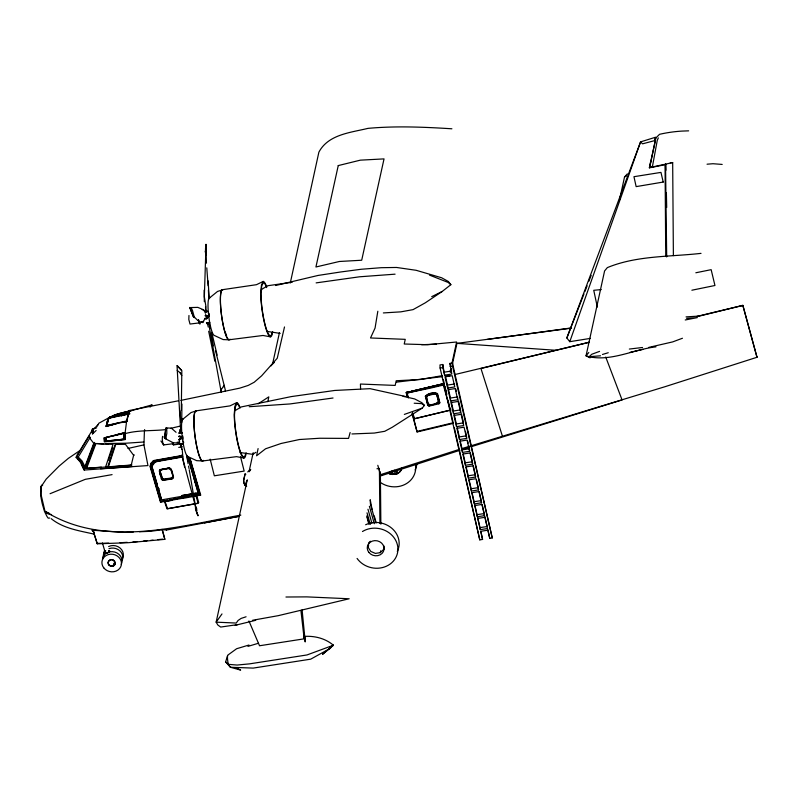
<?xml version="1.0" encoding="UTF-8"?>
<svg xmlns="http://www.w3.org/2000/svg" width="797" height="797" viewBox="0 0 797 797"><rect width="100%" height="100%" fill="white"/><g stroke="black" fill="none" stroke-linecap="round" stroke-linejoin="round"><path stroke-width="1.2" d="M181.308 410.017L181.826 370.804L177.034 365.604L180.461 427.71M176.067 432.303L171.405 428.198L165.906 427.889L164.551 438.29L173.168 442.733L175.011 442.893L178.588 443.122L179.285 442.265L179.215 439.486M205.995 306.945L204.351 296.783L206.025 244.36L205.487 249.033L206.473 263.169M181.716 422.5L181.935 403.999M75.725 457.139L79.979 461.553L84.183 470.041L147.953 465.568L143.938 444.885L144.377 432.133A156.77 28.194 81.2 0 1 144.636 429.593M204.171 290.128L204.331 301.694M125.179 432.532L125.169 439.555L125.418 432.542L104.168 437.852L104.377 441.687L125.169 439.555M124.312 433.01L123.794 439.237L105.762 441.09L105.543 437.643L124.312 433.01L123.794 439.237L115.954 440.024M205.337 251.972C207.12 240.136 206.303 265.032 205.377 250.786M240.833 515.121C176.964 526.538 104.776 548.386 44.991 511.345L41.105 494.827L41.165 486.768L41.862 485.542L46.176 479.117L59.187 466.036L68.353 458.355L80.676 450.026M40.886 491.161L40.956 489.697M305.44 637.461L305.181 641.934L304.055 636.046L304.703 636.375C314.855 635.787 325.545 638.477 333.385 645.231L322.546 654.317L333.385 645.231L306.984 654.955L249.491 663.871L237.098 665.047L228.36 664.339L225.631 661.948L227.593 655.592M164.74 468.985L160.695 469.812L160.018 470.897L162.209 478.917L164.043 479.664L172.042 478.11L172.959 476.237L170.707 469.064L168.954 468.257L165.786 468.815M172.889 476.656C172.66 466.424 168.077 468.178 160.625 470.1L160.197 470.589M161.612 469.493L160.257 470.3L160.028 471.475L162.817 479.077L171.724 478.041L172.959 476.237L172.849 477.094M182.214 449.388L183.081 459.829L196.71 510.777L196.65 508.476L195.454 506.444L195.524 508.735L197.985 515.659L196.381 511.525L189.218 469.722M173.507 476.785L173.417 477.572L171.365 469.453M177.203 370.396L180.032 372.697L181.786 375.566M150.663 464.701L150.444 466.524L160.725 501.652L200.157 494.389L200.665 495.086L182.822 498.414M384.074 547.509L383.656 549.392L380.308 552.65L375.377 553.417L370.744 551.394L368.184 547.37L368.682 542.867L370.356 541.233M383.656 549.392L384.024 546.015M93.229 432.442L92.572 433.299L92.801 431.506M96.118 430.519L92.572 433.887L92.85 431.645M107.067 425.977L117.468 423.267L106.589 425.987L108.731 418.286L128.735 413.882L126.613 421.503L122.001 422.48M106.589 425.987L108.053 421.035M377.828 311.238L375.068 328.055L370.515 337.968L405.245 339.343L404.228 344.005L427.72 344.712L456.611 342.003L452.058 362.824M740.403 305.719L742.864 305.39L757.001 357.275L664.867 386.744L462.409 448.432M757.15 356.578L756.991 357.275L742.864 305.39L696.957 316.389M425.289 396.537C426.784 393.379 434.823 391.636 437.523 393.569L439.824 402.774L438.908 403.77L429.304 406.052L427.69 405.135L425.389 395.979M688.648 130.847L681.923 131.097A129.194 115.236 12.3 0 0 659.567 134.304L655.782 138.03L649.973 166.135L652.344 166.991L657.256 140.461L658.322 137.881M650.282 163.574L650.741 161.183M654.646 140.89L655.333 137.303L640.569 141.896L566.846 337.988L569.775 341.684L590.467 338.376M435.222 393.758L436.587 394.445L438.549 401.469C432.462 406.799 426.435 406.46 426.614 396.976L427.421 395.701L434.973 393.818M267.822 401.668L268.818 396.846L258.108 403.85M438.549 401.459L438.111 402.435M258.098 448.572L256.604 455.764L265.56 448.791L281.072 443.481L299.403 439.526L319.637 438.25L348.538 438.4L350.142 432.522M162.449 530.015L164.84 539.34L128.277 542.707L97.264 543.823L92.96 529.716M128.456 413.364L129.014 411.73M113.264 565.79L115.117 563.868L113.662 560.271L111.54 559.643L109.478 560.241L108.133 562.493L108.671 564.435L110.365 565.77L113.264 565.79L113.682 563.868M150.603 465L151.609 462.878L154.379 460.487L151.121 462.927L149.995 466.355L160.496 502.19L182.971 498.205M188.959 315.492L188.819 319.547L190.005 324.05L199.798 322.835M173.069 478.051L172.142 478.768L162.309 480.073L161.373 479.007L159.27 470.907M160.725 501.652L167.42 500.177M195.962 493.184L181.836 495.575L198.314 492.785M245.845 474.215L245.077 473.936L243.683 480.362L243.892 483.082L245.177 485.582L244.43 484.835M247.11 480.531L216.146 622.158L217.87 625.037L220.689 627.06L237.665 624.599M249.222 470.848L253.197 452.686M271.07 365.873L272.584 363.96L279.458 332.538M290.307 282.905L318.88 152.177C328.264 134.384 350.521 132.631 367.995 128.367C395.91 125.806 423.974 127.052 451.909 128.785M368.184 547.37L368.603 545.487M389.334 472.551L389.085 473.697L390.371 474.394L392.682 474.374L395.153 473.647L396.836 472.491L397.085 471.356M446.808 394.794L443.869 384.274L406.849 393.08L408.233 397.733L406.849 393.08L407.018 392.323L409.19 391.795M380.308 552.65L380.717 550.767M450.066 371.97L450.594 369.559M450.654 372.159L451.441 368.563M452.228 364.966L456.95 343.368L571.559 328.145M619.498 200.007L624.539 176.964L627.359 173.866M665.754 256.504L665.047 164.71L649.376 167.858L650.053 164.77M649.376 167.858L655.443 140.402L655.333 137.303L655.801 138.768M225.013 391.357L225.382 390.291L215.559 350.81M129.841 411.003C123.973 412.338 114.858 414.261 109.03 417.837L119.899 415.127M284.499 326.959L277.256 358.232L261.645 375.795L254.193 382.251L248.206 385.429L239.777 388.139L180.799 400.413M245.077 473.936L243.593 480.422L243.892 483.082M247.309 479.804L245.625 483.62L246.622 486.449M133.627 455.296L125.478 444.337L115.137 444.437L107.675 467.152L131.196 465.289L133.627 455.296L134.334 454.967M166.204 429.613L166.752 428.079L166.822 433.478L165.746 438.788L165.497 437.184M205.218 312.942L206.144 312.195M105.991 426.564L108.392 418.166L129.672 413.374M106.659 423.157L107.456 420.686M107.077 422.838L107.615 421.195M110.106 455.545L112.686 447.635M115.834 444.108L108.372 466.823L107.675 467.152M108.601 460.108L109.727 456.681M180.849 444.248L181.666 449.139M183.051 443.999L180.879 444.616M85.837 468.417L95.222 443.54L113.035 444.377L105.573 467.092L106.33 466.972L85.837 468.417L101.339 467.122M86.604 468.297L95.979 443.421M221.247 392.174L220.859 390.201L224.156 385.25M204.759 318.77L202.996 322.566L200.705 322.167L197.736 320.414L193.551 316.309M569.775 341.684L640.569 141.896L642.581 143.829L655.443 140.402M160.496 502.19L160.795 501.353M129.443 411.66L129.154 413.344M107.924 420.348L108.392 418.166M122.031 422.46L126.703 421.344M566.846 337.988L583.962 293.963M584.859 291.642L587.11 285.854M588.913 281.211L591.165 275.423M159.539 470.25L160.197 474.982M159.958 471.176L160.267 470.3M452.835 423.466L417.1 431.984L412.627 414.221M94.604 442.405L84.183 470.041L82.081 465.488M164.561 437.842L165.816 428.308M110.076 416.881L109.03 417.837M240.166 407.845A27.955 4.802 82.2 0 0 236.739 402.605L234.985 406.131L234.228 414.071A27.955 4.802 82.2 0 0 239.479 449.867A27.955 4.802 82.2 0 0 246.134 452.796M266.656 286.661A27.955 4.802 82.2 0 0 263.229 281.421L261.486 284.908L260.719 292.888A27.955 4.802 82.2 0 0 265.969 328.673A27.955 4.802 82.2 0 0 272.624 331.602M153.064 463.635L151.958 467.211L161.492 499.679L159.948 493.781M152.097 465.767L155.554 461.812L182.643 457.01M97.314 426.116L98.798 423.257L109.916 417.2L130.648 410.604C125.139 412.487 113.304 413.882 110.195 417.758M150.105 407.108L151.002 405.364L152.227 405.185M221.367 388.707L221.207 390.002M223.648 386.744L224.057 385.967M90.21 437.344L78.245 457.02L76.751 456.551L89.314 435.849L89.922 438.4L93.747 443.291L84.362 468.168L80.577 460.517L76.751 456.551M173.457 477.423L172.102 478.927L163.016 480.372L161.402 478.848M172.909 476.815L171.724 478.041M205.656 249.83L206.015 244.41M249.242 471.724L250.716 469.473L247.747 471.914M439.824 402.774L438.908 403.77M179.564 439.177L180.451 438.3A1.136 1.116 -71.3 0 0 179.853 436.806A1.166 1.146 -71.3 0 0 178.986 436.806M406.849 393.08L431.376 387.91L443.331 385.061L443.869 384.274M260.888 290.865L262.133 289.082L267.752 285.734L292.16 282.248M221.994 613.929L216.146 622.158L236.231 623.055L238.084 620.455L241.102 618.412L246.084 616.778M588.794 352.503L586.034 355.831L590.089 357.863M351.935 433.957L374.321 433.06L384.742 431.297L392.293 427.242L422.181 408.134L424.472 405.424L421.842 402.684L414.679 398.938L402.993 396.298M151.54 463.167L152.904 461.583M159.51 470.399L161.024 469.353L169.103 467.988L171.335 469.602L169.761 468.188L167.001 468.497M208.326 327.168C207.061 320.992 206.224 325.027 209.442 323.263M406.141 392.612L444.258 383.596L406.141 392.612L407.436 397.275M203.205 321.261L202.468 322.048L201.292 321.699M179.694 441.687L178.966 442.474L177.173 442.215M205.686 249.172L206.453 250.776M97.772 424.871L91.396 431.665L77.01 455.366L78.485 453.872M205.905 312.215A1.136 0.638 -1 0 1 205.835 311.717L206.413 311.328A1.166 0.658 -1 0 1 208.107 311.846M104.377 441.687L124.94 439.396M400.911 470.469L397.564 473.727L392.622 474.484L390.779 473.677M272.574 364.01L274.258 362.515M208.824 298.506L217.551 291.433L222.861 289.759A25.285 4.274 82.6 0 0 221.277 313.231A25.285 4.274 82.6 0 0 228.669 339.811L223.13 339.562L214.214 335.398A19.008 3.208 82.6 0 1 208.645 315.413A19.008 3.208 82.6 0 1 209.84 297.769M182.344 419.611L191.071 412.537L196.391 410.873A25.285 4.274 82.6 0 0 194.797 434.335A25.285 4.274 82.6 0 0 202.199 460.925L196.66 460.666L187.743 456.512A19.008 3.208 82.6 0 1 182.174 436.517A19.008 3.208 82.6 0 1 183.37 418.873M383.357 312.932L400.811 311.856L413.055 309.635L425.309 302.81L442.186 291.473L450.863 284.688L448.342 281.49L441.618 277.764L416.134 270.293L396.547 267.463L381.265 267.692L361.171 269.266L340.528 271.996L318.033 275.453L275.662 285.505M438.559 403.621L439.545 402.136L437.244 393.917C434.226 392.114 427.371 393.648 425.618 396.776L427.899 404.956L429.434 405.812M164.052 444.577L163.584 444.915L160.924 440.99M255.867 452.298L252.828 454.35L240.017 452.517A21.609 3.716 82.2 0 0 241.202 452.586M104.168 437.852L104.566 441.498M235.643 410.276L241.262 406.938L291.274 396.597L334.68 390.46L370.057 388.667L405.155 396.408M92.572 433.299L92.263 432.203L93.06 430.868A11.337 2.042 81.2 0 1 93.508 428.836L93.697 428.965M154.329 462.15L155.644 461.393M152.506 461.314L153.951 460.487L182.364 455.436M330.596 648.17L310.691 659.169L253.197 668.095L230.413 667.258L228.36 664.339A6.595 1.186 81.2 0 1 228.101 654.915L236.629 648.728L248.953 645.032M331.452 646.287L333.385 645.231M624.539 176.964L626.512 175.968M431.715 296.653L442.186 291.473M179.753 438.649L180.451 438.3M263.229 281.421L256.465 284.688L222.612 289.67A25.295 4.344 82.2 0 0 221.815 317.216A25.295 4.344 82.2 0 0 230.064 339.183M236.739 402.605L229.974 405.882L196.122 410.853A25.295 4.344 82.2 0 0 195.325 438.4A25.295 4.344 82.2 0 0 203.574 460.367M131.196 465.289L131.904 464.96L108.372 466.823M450.335 410.106L414.032 418.843L412.398 412.985M209.491 322.426L206.423 322.735M92.263 432.203L92.133 431.247L93.06 430.868M126.464 421.005L106.419 425.518M50.062 493.712L85.289 479.326L112.088 474.623M682.461 338.247L672.708 341.893L648.828 347.382M599.553 351.387L591.812 354.247L589.103 356.727L586.034 355.831L604.584 270.95L607.344 267.613C636.673 255.448 669.869 256.913 701.021 253.366M160.994 469.503L159.978 469.861L169.074 468.138M128.586 411.79L131.973 410.585M404.338 414.41L422.181 408.134M380.199 476.058L459.889 450.295M96.686 427.85L92.572 428.776A11.178 2.411 76.5 0 0 92.014 431.316L92.572 433.887M377.808 465.318L380.438 474.693L458.962 449.498M462.24 449.558L469.294 447.326M471.645 446.589L622.078 399.945L605.74 357.056M602.462 354.476L608.25 352.732M247.937 646.387L258.278 643.309M129.931 411.292L111.032 417.299L110.644 416.751M133.109 410.186L151.888 404.926M255.698 620.305L235.155 625.326M105.842 426.056L127.121 421.264M108.282 425.947L115.147 424.104M166.045 429.563C152.576 431.157 138.509 429.892 125.009 433.648L126.793 419.899L129.353 410.505L178.418 400.791M170.578 428.397L179.773 426.196M742.246 305.56L699.467 316.06L686.048 316.887M109.797 417.249L128.516 413.065M105.543 437.643L124.043 433.438M109.199 417.498L119.849 414.848M115.655 434.913L125.418 432.542M589.421 342.152L480.96 368.513L502.479 436.357M454.669 374.6L588.963 342.401M411.362 391.277L442.923 383.765M451.062 409.997L414.032 418.843L412.816 414.231M417.379 431.336L453.593 422.669M630.128 352.334L642.98 349.385M182.354 443.57L179.983 443.56M655.971 346.834C633.964 349.375 611.419 361.629 589.103 356.727L600.53 355.801M127.988 448.442L143.938 444.885M652.344 166.991L672.678 162.598L673.385 255.618M179.006 436.357L179.674 436.218A1.753 1.664 -40.7 0 1 181.198 437.264L180.849 439.157L179.624 439.685A1.753 1.714 54.7 0 1 178.976 439.555M691.876 290.218L714.949 285.495L711.153 269.665L695.841 272.773M685.231 319.976L697.375 317.595L686.596 318.352M166.443 530.055L239.299 516.287L204.331 522.912M121.124 415.566L129.831 413.882M178.757 447.406L182.374 446.738M154.319 460.776L182.154 455.824M156.79 461.184L182.682 456.561L175.539 457.867M173.059 499.181L189.756 496.222M252.589 620.265L278.203 615.673L349.176 598.766L306.825 596.883L285.954 597.013M165.935 459.56L173.138 458.285M169.631 499.789L171.843 499.4M172.062 500.347L165.069 501.592L167.519 508.665L197.457 503.325L197.955 502.598L196.072 496.073M161.612 460.297L153.951 462.18L151.789 465.398L151.629 466.833L161.343 499.918L198.483 493.373L188.869 460.188L187.943 458.952M192.067 495.814L199.001 494.588M442.186 375.666L420.119 379.511L396.199 380.757L395.173 385.419L360.443 384.044L360.573 388.906M482.574 539.43L480.701 531.3L487.864 530.194L489.747 538.324L492.247 537.935L452.457 363.004L449.956 363.392L451.799 374.042L444.636 375.158L442.783 364.498L439.994 364.936L440.093 368.015L479.784 539.868L482.574 539.43L480.91 531.639M440.093 368.015L442.883 367.576L442.783 364.498M450.056 366.471L452.557 366.082L452.457 363.004M444.527 372.129L451.69 371.013M447.615 388.029L445.025 376.812L452.188 375.706L454.778 386.924L447.615 388.029L447.476 385.09L454.649 383.975M450.584 400.901L450.435 398.042L457.608 396.936L457.747 399.795L450.584 400.901L447.994 389.693L455.157 388.577L457.747 399.795M453.553 413.782L453.393 411.003L460.556 409.897L460.726 412.667L453.553 413.782L450.963 402.565L458.136 401.449L460.726 412.667M456.532 426.654L453.941 415.436L461.104 414.33L463.695 425.538L456.532 426.654L456.342 423.964L463.515 422.848L461.453 413.822M466.474 435.81L466.673 438.42L459.5 439.526L459.301 436.925L466.474 435.81L465.438 431.297M460.198 440.851L462.26 449.877L469.423 448.771L469.642 451.291L462.479 452.397L459.889 441.189L467.052 440.074L469.642 451.291M376.961 468.775L379.392 468.397M463.157 453.812L465.219 462.838L472.382 461.732L472.621 464.163L465.448 465.279L462.858 454.061L470.031 452.945L472.621 464.163M466.106 466.773L468.168 475.799L475.341 474.683L475.59 477.034L468.427 478.15L465.837 466.932L473 465.827L475.59 477.034M469.064 479.724L471.127 488.76L478.29 487.644L478.559 489.916L471.396 491.022L468.805 479.804L475.968 478.698L478.559 489.916M472.023 492.685L474.085 501.721L481.249 500.606L481.537 502.787L474.374 503.893L471.784 492.685L478.947 491.57L481.537 502.787M474.723 504.521L477.034 514.673L484.207 513.567L484.506 515.659L477.343 516.775L474.753 505.557L481.916 504.441L484.506 515.659M477.672 517.472L479.993 527.634L487.156 526.518L484.845 516.366M480.312 529.646L487.485 528.531L484.895 517.323L477.722 518.429L480.312 529.646L479.993 527.634M316.13 282.885L359.527 276.798L395.083 274.168M173.557 444.885L183.26 443.55M571.23 327.936L487.326 339.402M333.036 398.002L289.939 403.949L249.162 406.719M229.088 339.781L263.03 335.467L270.382 336.812M202.597 460.975L236.54 456.651L243.892 457.996M156.939 489.119L159.261 488.82M629.341 349.056L642.521 347.492M396.527 382.132L442.594 376.632M446.23 376.194L449.867 375.756M105.762 441.09L124.073 439.137M601.217 289.59L593.745 290.297L597.342 307.074M157.816 539.649L162.568 539.141M143.37 541.093L147.007 540.745M150.643 540.386L153.074 540.157M49.723 518.03L48.199 518.17L46.993 516.476L44.493 511.445L42.341 504.063A19.636 3.796 79.4 0 1 40.607 494.917L40.667 486.857L41.713 485.184L42.639 485.602M707.059 164.202L712.966 163.724L722.192 164.431M132.242 466.504L100.552 468.746M132.94 541.92L137.512 541.581M143.789 442.006L125.886 443.222L105.921 443.491M120.018 542.737L127.181 542.329M670.297 162.718L672.678 162.598M133.338 532.007L124.73 532.356L91.924 530.214L94.355 532.456M139.485 531.758L150.543 531.31L162.767 529.646L166.434 530.025M421.623 344.722L436.238 344.165M108.671 543.165L97.364 543.375M106.17 444.357L108.352 444.327M414.191 403.222L421.643 403.631L424.472 405.424M456.95 343.368L555.599 350.262M168.954 468.257L170.199 468.606M97.114 443.521L103.909 444.148M181.317 433.249A1.136 0.638 -1 0 0 181.377 432.333L180.56 432.133A1.136 0.638 -1 0 0 179.724 433.239L179.664 429.673M266.507 331.323L280.195 333.385M94.425 534.189C79.57 530.802 63.371 528.57 51.207 518.668M45.837 513.218L51.576 514.603M181.826 433.13L179.933 433.02A1.753 0.727 -3.2 0 0 179.365 433.189M205.247 318.033L205.676 318.172A1.136 1.116 -71.3 0 0 206.732 316.329L205.975 315.901A1.166 1.146 -71.3 0 0 205.516 315.941M205.188 318.621L206.513 318.8A1.753 1.714 54.7 0 0 207.738 317.336L206.941 315.622L205.636 315.453A1.753 1.664 -40.7 0 0 205.038 315.751M202.159 309.615L204.002 310.282L204.998 311.657M380.438 474.693L382.47 475.47M162.339 479.924L163.056 480.222M429.483 275.095L448.133 282.437L450.863 284.688M44.991 511.345L49.414 513.368M169.761 468.188L170.438 468.516M236.45 667.846L240.644 670.098L230.413 667.258L225.631 661.948M181.626 370.386L177.223 365.614M428.069 405.583L428.726 405.952M197.975 515.699L196.49 511.913M189.278 457.797L187.415 456.462L190.274 459.142L200.665 495.086M187.175 456.532L189.975 459.162L191.957 465.926M187.106 456.83L189.915 459.451L197.885 486.987M162.817 479.077L161.96 478.11M92.86 429.463L92.572 429.214A8.946 1.923 76.5 0 0 92.133 431.247M78.245 457.02L82.071 460.995L84.91 466.584M205.875 315.383L206.732 316.329M163.136 437.055L162.538 436.357L162.269 438.948A4.393 0.757 82.2 0 0 163.584 444.915L173.377 443.7A4.393 0.757 82.2 0 1 172.78 443.002M77.857 459.032L79.979 461.553M189.855 307.801L193.561 317.106L194.448 317.644L192.475 310.451L191.25 307.881L189.756 307.413L193.362 316.688M180.032 372.697L180.879 373.773M187.863 459.401L188.779 460.636L198.224 493.204M205.576 314.925L206.403 316.05M204.46 311.209L203.484 309.764L197.815 307.373L190.901 307.562L191.041 309.176M329.609 646.756L330.267 647.812M170.707 469.064L171.006 469.592M248.933 620.983L259.533 645.759L304.165 638.835L300.917 610.492M92.87 530.174L97.264 543.823M128.247 413.782L128.397 414.281M108.731 418.286L108.88 418.794M412.736 412.836L414.46 418.644M157.318 484.725L152.048 466.793M158.314 488.103L159.639 492.596M154.299 479.236L160.476 500.257M192.286 467.052L200.097 494.678M150.503 466.235L152.366 472.611M152.675 473.667L153.98 478.13M102.444 542.976L105.194 552.441M196.759 495.774L198.722 502.568L198.204 503.325L167.031 508.885L164.481 501.522M194.229 478.519L196.401 486.12M374.261 515.928L376.224 522.902M375.686 522.702L370.446 504.093L370.216 499.749L372.05 509.373M369.37 506.264L374.291 523.709M367.965 509.263L371.9 523.221M367.018 512.84L370.296 524.456M366.939 515.779L369.23 523.918M444.009 383.865L445.015 387.432M445.682 389.823L446.679 393.389M443.331 385.061L449.996 408.921M406.809 391.975L407.466 394.356M406.639 392.742L407.964 397.514M411.979 413.563L417.1 431.984M162.04 529.357L164.84 539.34M407.018 392.323L407.626 394.625M366.909 516.924L368.792 523.988M184.605 467.062L181.865 454.928M240.535 456.781L244.171 471.087L214.343 475.809L210.179 459.172M396.278 470.19L396.836 472.491M394.316 470.19L395.153 473.647M391.845 470.917L392.682 474.374M389.813 472.093L390.371 474.394M211.723 332.329L217.143 355.123M452.557 366.082L492.247 537.935M466.673 438.42L464.083 427.202L456.91 428.308L459.5 439.526M442.883 367.576L444.636 375.158M449.956 363.392L450.694 366.66M455.804 389.036L456.312 391.287M458.494 400.861L460.297 408.761M467.62 440.871L468.138 443.122M470.32 452.696L472.123 460.596M473.279 465.657L475.341 474.683M476.486 479.744L478.29 487.644M479.186 491.57L480.99 499.48M482.145 504.531L484.207 513.567M487.804 529.357L489.747 538.324M445.423 376.054L447.476 385.09M447.864 386.754L450.435 398.042M451.331 401.977L453.393 411.003M454.29 414.928L456.342 423.964M457.239 427.889L459.301 436.925M443.301 379.452L444.407 384.293M444.955 386.704L445.782 390.341M447.994 400.014L449.1 404.856M449.647 407.277L452.955 421.792M454.34 427.84L479.784 539.868M208.934 323.652L209.92 328.225M209.262 323.472L210.209 327.965M209.521 328.384L220.859 390.201M208.675 331.253L214.861 361.23M187.644 461.304L188.092 463.705M188.55 466.106L188.999 468.506M186.936 455.376L188.052 461.493M186.986 457.627L187.425 460.078M211.205 333.644L213.327 345.868M181.138 444.726L181.855 449.329M477.034 514.673L477.343 516.775M474.085 501.721L474.374 503.893M471.127 488.76L471.396 491.022M468.168 475.799L468.427 478.15M302.093 609.854L304.703 636.375M465.219 462.838L465.448 465.279M462.26 449.877L462.479 452.397M205.676 307.134L206.054 311.497M205.536 307.443L205.835 311.717M206.782 267.842L208.117 285.724M180.062 410.694L180.839 422.181M106.19 437.812L106.419 441.11M208.137 280.883L209.193 298.576M208.854 298.955L208.396 290.158M304.055 636.046L304.125 637.909M181.248 428.039L181.377 432.333M180.899 427.79L181.009 432.193M665.774 164.102L665.903 170.299M666.382 192.605L666.7 207.479M160.028 470.897L160.028 471.475M665.535 164.192L666.691 256.933M380.368 471.914L380.856 524.177M379.412 469.612L379.93 523.49M209.033 316.678A5.589 0.956 82.2 0 1 208.844 313.201M199.519 322.745A4.393 0.757 82.2 0 1 198.573 319.746M200.226 323.472A5.589 0.956 82.2 0 1 198.413 320.085M173.806 444.337A5.589 0.956 82.2 0 1 172.381 442.674M183.708 442.494A5.589 0.956 82.2 0 1 183.29 441.169M182.911 439.446A5.589 0.956 82.2 0 1 182.443 435.67M182.951 438.23A11.158 1.923 82.2 0 1 182.662 435.899M209.213 316.21A11.158 1.923 82.2 0 1 208.973 313.928M108.8 550.637A2.371 0.966 -15.6 0 1 109.328 551.913A2.371 0.966 -15.6 0 1 106.121 552.879A2.371 0.966 -15.6 0 1 105.602 551.604M108.522 552.46A1.923 0.787 -15.6 0 1 107.087 552.889M106.439 552.909A1.923 0.787 -15.6 0 1 105.951 552.799M178.867 436.308A1.743 1.714 -71.3 0 1 180.182 436.308A1.714 1.684 -71.4 0 1 181.218 437.912A1.743 1.714 -71.4 0 1 178.827 439.496M180.57 443.431A1.743 0.727 -12.4 0 0 181.218 444.527A1.714 0.717 -12.4 0 0 183.509 443.391M178.787 433.229A1.714 0.966 -1 0 1 180.222 432.293A1.714 0.966 -1 0 1 182.105 432.881M208.495 311.906A1.743 0.986 -1 0 0 206.473 311.428A1.743 0.986 -1 0 0 205.208 312.464A1.714 0.966 -1 0 0 205.397 312.832M209.89 322.725A1.743 0.727 -12.4 0 1 208.156 323.602A1.743 0.727 -12.4 0 1 206.543 323.263M205.048 318.571A1.743 1.714 -71.3 0 0 205.696 318.78A1.743 1.714 -71.3 0 0 206.961 318.431A1.714 1.684 -71.3 0 0 207.579 316.608A1.743 1.714 -71.3 0 0 206.154 315.363A1.743 1.714 -71.3 0 0 205.477 315.413M362.466 531.519A22.356 19.935 12.3 0 1 393.808 537.387A22.356 19.935 12.3 0 1 388.229 565.282A22.356 19.935 12.3 0 1 357.086 558.438M365.654 524.745A22.356 19.935 12.3 0 1 391.686 528.152A22.356 19.935 12.3 0 1 397.305 551.394M415.406 464.452A22.356 19.935 12.3 0 1 404.727 484.556A22.356 19.935 12.3 0 1 379.581 481.846M416.851 463.984A22.356 19.935 12.3 0 1 415.098 469.971M401.847 467.889A8.458 7.542 12.3 0 1 390.919 473.906M102.484 559.215A9.843 8.787 12.3 0 1 114.708 552.052A9.843 8.787 12.3 0 1 121.224 564.406M115.017 562.831A3.726 3.327 12.3 0 1 114.12 563.449M103.291 557.442A9.843 8.787 12.3 0 1 105.702 550.697M108.98 548.665A9.843 8.787 12.3 0 1 119.909 550.876A9.843 8.787 12.3 0 1 122.011 560.789M104.008 555.838A9.843 8.787 12.3 0 1 104.596 550.438M108.621 546.533A9.843 8.787 12.3 0 1 120.088 548.037A9.843 8.787 12.3 0 1 122.559 558.269M272.036 332.877A26.789 4.603 82.2 0 1 265.54 326.282A26.789 4.603 82.2 0 1 260.968 293.565L261.715 285.944L263.379 282.576A26.789 4.603 82.2 0 1 266.666 287.597M226.607 335.657A24.119 4.144 82.2 0 1 225.342 332.279M245.546 454.061A26.789 4.603 82.2 0 1 239.05 447.466A26.789 4.603 82.2 0 1 234.477 414.749L235.215 407.167L236.888 403.76A26.789 4.603 82.2 0 1 239.469 407.068M109.368 551.444L109.348 551.773A1.923 0.787 -15.6 0 0 108.611 551.096L109.368 551.444M426.375 396.517L428.338 404.358L429.722 405.135L437.952 403.103L438.739 402.246L436.766 394.366C433.976 392.562 428.786 394.615 426.375 396.517M338.247 165.587L315.931 266.995L339.373 261.486L361.699 260.23L384.034 158.892L360.334 160.157L338.247 165.587M663.214 182.055L636.145 186.618L633.954 176.695L660.962 172.401L663.214 182.055M123.276 415.287L121.005 415.735L123.306 415.267M368.891 552.421A8.458 7.542 12.3 0 0 383.387 551.574A8.458 7.542 12.3 0 0 374.729 540.635A8.458 7.542 12.3 0 0 368.891 552.421M103.799 567.902A9.843 8.787 12.3 0 0 120.676 566.926A9.843 8.787 12.3 0 0 110.594 554.194A9.843 8.787 12.3 0 0 103.799 567.902M108.701 564.864A3.726 3.327 12.3 0 0 115.087 564.485A3.726 3.327 12.3 0 0 111.271 559.673A3.726 3.327 12.3 0 0 108.701 564.864"/></g></svg>
